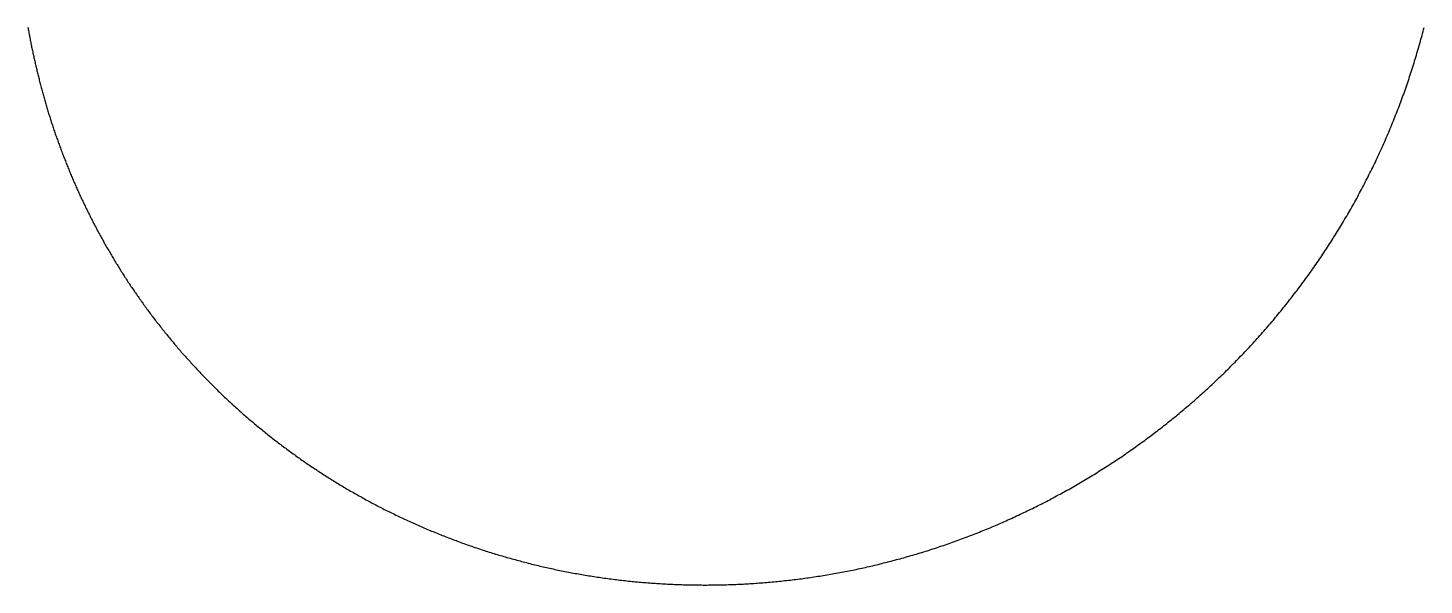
# Model space of a CAD drawing. Header units: millimetres. Extents: x -52 to 76, y -87 to 45.
# Drawn here: x -51 to 74.1, y -87.3 to -37.4 of the extents above; entities that cross this region are included whole.
import ezdxf

# ---------------------------------------------------------------- set-up
doc = ezdxf.new("R2010")
doc.units = ezdxf.units.MM

msp = doc.modelspace()

# ---------------------------------------------------------------- linework, layer by layer
for p, q in [((-51.05, -37.35), (-51.03, -37.45)), ((-51.03, -37.45), (-51.01, -37.56)), ((74.01, -37.56), (74.06, -37.38)), ((-51.01, -37.56), (-50.99, -37.66)), ((-50.99, -37.66), (-50.97, -37.77)), ((-50.97, -37.77), (-50.95, -37.87)), ((-50.95, -37.87), (-50.93, -37.98)), ((-50.93, -37.98), (-50.91, -38.08)), ((-50.91, -38.08), (-50.89, -38.19)), ((-50.89, -38.19), (-50.87, -38.29)), ((-50.87, -38.29), (-50.85, -38.4)), ((-50.85, -38.4), (-50.83, -38.51)), ((-50.83, -38.51), (-50.81, -38.61)), ((-50.81, -38.61), (-50.79, -38.72)), ((-50.79, -38.72), (-50.77, -38.82)), ((73.68, -38.8), (73.73, -38.62)), ((73.73, -38.62), (73.77, -38.44)), ((73.77, -38.44), (73.82, -38.27)), ((73.82, -38.27), (73.87, -38.09)), ((73.87, -38.09), (73.92, -37.91)), ((73.92, -37.91), (73.96, -37.74)), ((73.96, -37.74), (74.01, -37.56)), ((-50.77, -38.82), (-50.75, -38.93)), ((-50.75, -38.93), (-50.73, -39.03)), ((-50.73, -39.03), (-50.71, -39.14)), ((-50.71, -39.14), (-50.69, -39.24)), ((-50.69, -39.24), (-50.66, -39.35)), ((-50.66, -39.35), (-50.64, -39.45)), ((-50.64, -39.45), (-50.62, -39.56)), ((-50.62, -39.56), (-50.6, -39.67)), ((-50.6, -39.67), (-50.57, -39.77)), ((-50.57, -39.77), (-50.55, -39.88)), ((-50.55, -39.88), (-50.53, -39.98)), ((-50.53, -39.98), (-50.51, -40.09)), ((73.26, -40.21), (73.32, -40.03)), ((73.32, -40.03), (73.37, -39.86)), ((73.37, -39.86), (73.42, -39.68)), ((73.42, -39.68), (73.47, -39.5)), ((73.47, -39.5), (73.53, -39.33)), ((73.53, -39.33), (73.58, -39.15)), ((73.58, -39.15), (73.63, -38.98)), ((73.63, -38.98), (73.68, -38.8)), ((-50.51, -40.09), (-50.48, -40.19)), ((-50.48, -40.19), (-50.46, -40.3)), ((-50.46, -40.3), (-50.43, -40.41)), ((-50.43, -40.41), (-50.41, -40.51)), ((-50.41, -40.51), (-50.39, -40.62)), ((-50.39, -40.62), (-50.36, -40.72)), ((-50.36, -40.72), (-50.34, -40.83)), ((-50.34, -40.83), (-50.31, -40.93)), ((-50.31, -40.93), (-50.29, -41.04)), ((-50.29, -41.04), (-50.26, -41.15)), ((-50.26, -41.15), (-50.24, -41.25)), ((-50.24, -41.25), (-50.21, -41.36)), ((72.88, -41.43), (72.94, -41.26)), ((72.94, -41.26), (72.99, -41.08)), ((72.99, -41.08), (73.05, -40.91)), ((73.05, -40.91), (73.1, -40.73)), ((73.1, -40.73), (73.16, -40.56)), ((73.16, -40.56), (73.21, -40.38)), ((73.21, -40.38), (73.26, -40.21)), ((-50.21, -41.36), (-50.19, -41.46)), ((-50.19, -41.46), (-50.16, -41.57)), ((-50.16, -41.57), (-50.13, -41.68)), ((-50.13, -41.68), (-50.11, -41.78)), ((-50.11, -41.78), (-50.08, -41.89)), ((-50.08, -41.89), (-50.05, -41.99)), ((-50.05, -41.99), (-50.03, -42.1)), ((-50.03, -42.1), (-50, -42.21)), ((-50, -42.21), (-49.97, -42.31)), ((-49.97, -42.31), (-49.95, -42.42)), ((-49.95, -42.42), (-49.92, -42.52)), ((-49.92, -42.52), (-49.89, -42.63)), ((72.47, -42.65), (72.53, -42.48)), ((72.53, -42.48), (72.59, -42.3)), ((72.59, -42.3), (72.65, -42.13)), ((72.65, -42.13), (72.71, -41.96)), ((72.71, -41.96), (72.76, -41.78)), ((72.76, -41.78), (72.82, -41.61)), ((72.82, -41.61), (72.88, -41.43)), ((-49.89, -42.63), (-49.86, -42.74)), ((-49.86, -42.74), (-49.83, -42.84)), ((-49.83, -42.84), (-49.8, -42.95)), ((-49.8, -42.95), (-49.78, -43.06)), ((-49.78, -43.06), (-49.75, -43.16)), ((-49.75, -43.16), (-49.72, -43.27)), ((-49.72, -43.27), (-49.69, -43.37)), ((-49.69, -43.37), (-49.66, -43.48)), ((-49.66, -43.48), (-49.63, -43.59)), ((-49.63, -43.59), (-49.6, -43.69)), ((-49.6, -43.69), (-49.57, -43.8)), ((72.04, -43.86), (72.1, -43.69)), ((72.1, -43.69), (72.16, -43.51)), ((72.16, -43.51), (72.23, -43.34)), ((72.23, -43.34), (72.29, -43.17)), ((72.29, -43.17), (72.35, -43)), ((72.35, -43), (72.41, -42.82)), ((72.41, -42.82), (72.47, -42.65)), ((-49.57, -43.8), (-49.54, -43.91)), ((-49.54, -43.91), (-49.51, -44.01)), ((-49.51, -44.01), (-49.48, -44.12)), ((-49.48, -44.12), (-49.44, -44.22)), ((-49.44, -44.22), (-49.41, -44.33)), ((-49.41, -44.33), (-49.38, -44.44)), ((-49.38, -44.44), (-49.35, -44.54)), ((-49.35, -44.54), (-49.32, -44.65)), ((-49.32, -44.65), (-49.29, -44.76)), ((-49.29, -44.76), (-49.25, -44.86)), ((-49.25, -44.86), (-49.22, -44.97)), ((-49.22, -44.97), (-49.19, -45.08)), ((71.58, -45.06), (71.65, -44.89)), ((71.65, -44.89), (71.71, -44.72)), ((71.71, -44.72), (71.78, -44.55)), ((71.78, -44.55), (71.84, -44.37)), ((71.84, -44.37), (71.91, -44.2)), ((71.91, -44.2), (71.97, -44.03)), ((71.97, -44.03), (72.04, -43.86)), ((-49.19, -45.08), (-49.16, -45.18)), ((-49.16, -45.18), (-49.12, -45.29)), ((-49.12, -45.29), (-49.09, -45.39)), ((-49.09, -45.39), (-49.05, -45.5)), ((-49.05, -45.5), (-49.02, -45.61)), ((-49.02, -45.61), (-48.99, -45.71)), ((-48.99, -45.71), (-48.95, -45.82)), ((-48.95, -45.82), (-48.92, -45.93)), ((-48.92, -45.93), (-48.88, -46.03)), ((-48.88, -46.03), (-48.85, -46.14)), ((-48.85, -46.14), (-48.81, -46.25)), ((-48.81, -46.25), (-48.78, -46.35)), ((71.03, -46.42), (71.1, -46.25)), ((71.1, -46.25), (71.17, -46.08)), ((71.17, -46.08), (71.24, -45.91)), ((71.24, -45.91), (71.31, -45.74)), ((71.31, -45.74), (71.38, -45.57)), ((71.38, -45.57), (71.45, -45.4)), ((71.45, -45.4), (71.51, -45.23)), ((71.51, -45.23), (71.58, -45.06)), ((-48.78, -46.35), (-48.74, -46.46)), ((-48.74, -46.46), (-48.71, -46.57)), ((-48.71, -46.57), (-48.67, -46.67)), ((-48.67, -46.67), (-48.63, -46.78)), ((-48.63, -46.78), (-48.6, -46.89)), ((-48.6, -46.89), (-48.56, -46.99)), ((-48.56, -46.99), (-48.52, -47.1)), ((-48.52, -47.1), (-48.49, -47.2)), ((-48.49, -47.2), (-48.45, -47.31)), ((-48.45, -47.31), (-48.41, -47.42)), ((-48.41, -47.42), (-48.37, -47.52)), ((-48.37, -47.52), (-48.33, -47.63)), ((70.53, -47.6), (70.6, -47.43)), ((70.6, -47.43), (70.67, -47.26)), ((70.67, -47.26), (70.74, -47.09)), ((70.74, -47.09), (70.82, -46.92)), ((70.82, -46.92), (70.89, -46.76)), ((70.89, -46.76), (70.96, -46.59)), ((70.96, -46.59), (71.03, -46.42)), ((-48.33, -47.63), (-48.3, -47.74)), ((-48.3, -47.74), (-48.26, -47.84)), ((-48.26, -47.84), (-48.22, -47.95)), ((-48.22, -47.95), (-48.18, -48.06)), ((-48.18, -48.06), (-48.14, -48.16)), ((-48.14, -48.16), (-48.1, -48.27)), ((-48.1, -48.27), (-48.06, -48.38)), ((-48.06, -48.38), (-48.02, -48.48)), ((-48.02, -48.48), (-47.98, -48.59)), ((-47.98, -48.59), (-47.94, -48.69)), ((-47.94, -48.69), (-47.9, -48.8)), ((69.92, -48.93), (70, -48.76)), ((70, -48.76), (70.07, -48.6)), ((70.07, -48.6), (70.15, -48.43)), ((70.15, -48.43), (70.23, -48.26)), ((70.23, -48.26), (70.3, -48.1)), ((70.3, -48.1), (70.38, -47.93)), ((70.38, -47.93), (70.45, -47.76)), ((70.45, -47.76), (70.53, -47.6)), ((-47.9, -48.8), (-47.86, -48.91)), ((-47.86, -48.91), (-47.82, -49.01)), ((-47.82, -49.01), (-47.78, -49.12)), ((-47.78, -49.12), (-47.73, -49.23)), ((-47.73, -49.23), (-47.69, -49.33)), ((-47.69, -49.33), (-47.65, -49.44)), ((-47.65, -49.44), (-47.61, -49.55)), ((-47.61, -49.55), (-47.57, -49.65)), ((-47.57, -49.65), (-47.52, -49.76)), ((-47.52, -49.76), (-47.48, -49.86)), ((-47.48, -49.86), (-47.44, -49.97)), ((-47.44, -49.97), (-47.39, -50.08)), ((69.37, -50.08), (69.45, -49.92)), ((69.45, -49.92), (69.53, -49.76)), ((69.53, -49.76), (69.61, -49.59)), ((69.61, -49.59), (69.69, -49.43)), ((69.69, -49.43), (69.76, -49.26)), ((69.76, -49.26), (69.84, -49.09)), ((69.84, -49.09), (69.92, -48.93)), ((-47.39, -50.08), (-47.35, -50.18)), ((-47.35, -50.18), (-47.31, -50.29)), ((-47.31, -50.29), (-47.26, -50.4)), ((-47.26, -50.4), (-47.22, -50.5)), ((-47.22, -50.5), (-47.17, -50.61)), ((-47.17, -50.61), (-47.13, -50.72)), ((-47.13, -50.72), (-47.08, -50.82)), ((-47.08, -50.82), (-47.04, -50.93)), ((-47.04, -50.93), (-46.99, -51.03)), ((-46.99, -51.03), (-46.95, -51.14)), ((-46.95, -51.14), (-46.9, -51.25)), ((-46.9, -51.25), (-46.85, -51.35)), ((68.71, -51.39), (68.79, -51.23)), ((68.79, -51.23), (68.87, -51.06)), ((68.87, -51.06), (68.96, -50.9)), ((68.96, -50.9), (69.04, -50.74)), ((69.04, -50.74), (69.12, -50.58)), ((69.12, -50.58), (69.2, -50.41)), ((69.2, -50.41), (69.29, -50.25)), ((69.29, -50.25), (69.37, -50.08)), ((-46.85, -51.35), (-46.81, -51.46)), ((-46.81, -51.46), (-46.76, -51.56)), ((-46.76, -51.56), (-46.71, -51.67)), ((-46.71, -51.67), (-46.67, -51.78)), ((-46.67, -51.78), (-46.62, -51.88)), ((-46.62, -51.88), (-46.57, -51.99)), ((-46.57, -51.99), (-46.52, -52.09)), ((-46.52, -52.09), (-46.47, -52.2)), ((-46.47, -52.2), (-46.43, -52.31)), ((-46.43, -52.31), (-46.38, -52.41)), ((-46.38, -52.41), (-46.33, -52.52)), ((-46.33, -52.52), (-46.28, -52.62)), ((68.02, -52.68), (68.11, -52.52)), ((68.11, -52.52), (68.19, -52.36)), ((68.19, -52.36), (68.28, -52.2)), ((68.28, -52.2), (68.37, -52.04)), ((68.37, -52.04), (68.45, -51.88)), ((68.45, -51.88), (68.54, -51.71)), ((68.54, -51.71), (68.62, -51.55)), ((68.62, -51.55), (68.71, -51.39)), ((-46.28, -52.62), (-46.23, -52.73)), ((-46.23, -52.73), (-46.18, -52.84)), ((-46.18, -52.84), (-46.13, -52.94)), ((-46.13, -52.94), (-46.08, -53.05)), ((-46.08, -53.05), (-46.03, -53.15)), ((-46.03, -53.15), (-45.98, -53.26)), ((-45.98, -53.26), (-45.93, -53.36)), ((-45.93, -53.36), (-45.88, -53.47)), ((-45.88, -53.47), (-45.82, -53.58)), ((-45.82, -53.58), (-45.77, -53.68)), ((-45.77, -53.68), (-45.72, -53.79)), ((-45.72, -53.79), (-45.67, -53.89)), ((67.39, -53.79), (67.48, -53.64)), ((67.48, -53.64), (67.57, -53.48)), ((67.57, -53.48), (67.66, -53.32)), ((67.66, -53.32), (67.75, -53.16)), ((67.75, -53.16), (67.84, -53)), ((67.84, -53), (67.93, -52.84)), ((67.93, -52.84), (68.02, -52.68)), ((-45.67, -53.89), (-45.62, -54)), ((-45.62, -54), (-45.56, -54.1)), ((-45.56, -54.1), (-45.51, -54.21)), ((-45.51, -54.21), (-45.46, -54.31)), ((-45.46, -54.31), (-45.4, -54.42)), ((-45.4, -54.42), (-45.35, -54.53)), ((-45.35, -54.53), (-45.3, -54.63)), ((-45.3, -54.63), (-45.24, -54.74)), ((-45.24, -54.74), (-45.19, -54.84)), ((-45.19, -54.84), (-45.13, -54.95)), ((-45.13, -54.95), (-45.08, -55.05)), ((66.65, -55.05), (66.75, -54.9)), ((66.75, -54.9), (66.84, -54.74)), ((66.84, -54.74), (66.93, -54.58)), ((66.93, -54.58), (67.03, -54.43)), ((67.03, -54.43), (67.12, -54.27)), ((67.12, -54.27), (67.21, -54.11)), ((67.21, -54.11), (67.3, -53.95)), ((67.3, -53.95), (67.39, -53.79)), ((-45.08, -55.05), (-45.02, -55.16)), ((-45.02, -55.16), (-44.97, -55.26)), ((-44.97, -55.26), (-44.91, -55.37)), ((-44.91, -55.37), (-44.86, -55.47)), ((-44.86, -55.47), (-44.8, -55.58)), ((-44.8, -55.58), (-44.74, -55.68)), ((-44.74, -55.68), (-44.69, -55.79)), ((-44.69, -55.79), (-44.63, -55.89)), ((-44.63, -55.89), (-44.57, -56)), ((-44.57, -56), (-44.52, -56.1)), ((-44.52, -56.1), (-44.46, -56.21)), ((-44.46, -56.21), (-44.4, -56.31)), ((65.79, -56.45), (65.89, -56.29)), ((65.89, -56.29), (65.98, -56.14)), ((65.98, -56.14), (66.08, -55.98)), ((66.08, -55.98), (66.18, -55.83)), ((66.18, -55.83), (66.27, -55.67)), ((66.27, -55.67), (66.37, -55.52)), ((66.37, -55.52), (66.47, -55.36)), ((66.47, -55.36), (66.56, -55.21)), ((66.56, -55.21), (66.65, -55.05)), ((-44.4, -56.31), (-44.34, -56.42)), ((-44.34, -56.42), (-44.28, -56.52)), ((-44.28, -56.52), (-44.23, -56.62)), ((-44.23, -56.62), (-44.17, -56.73)), ((-44.17, -56.73), (-44.11, -56.83)), ((-44.11, -56.83), (-44.05, -56.94)), ((-44.05, -56.94), (-43.99, -57.04)), ((-43.99, -57.04), (-43.93, -57.15)), ((-43.93, -57.15), (-43.87, -57.25)), ((-43.87, -57.25), (-43.81, -57.35)), ((-43.81, -57.35), (-43.75, -57.46)), ((-43.75, -57.46), (-43.69, -57.56)), ((64.99, -57.67), (65.09, -57.51)), ((65.09, -57.51), (65.2, -57.36)), ((65.2, -57.36), (65.3, -57.21)), ((65.3, -57.21), (65.4, -57.06)), ((65.4, -57.06), (65.49, -56.91)), ((65.49, -56.91), (65.59, -56.75)), ((65.59, -56.75), (65.69, -56.6)), ((65.69, -56.6), (65.79, -56.45)), ((-43.69, -57.56), (-43.63, -57.67)), ((-43.63, -57.67), (-43.56, -57.77)), ((-43.56, -57.77), (-43.5, -57.88)), ((-43.5, -57.88), (-43.44, -57.98)), ((-43.44, -57.98), (-43.38, -58.08)), ((-43.38, -58.08), (-43.32, -58.19)), ((-43.32, -58.19), (-43.25, -58.29)), ((-43.25, -58.29), (-43.19, -58.39)), ((-43.19, -58.39), (-43.13, -58.5)), ((-43.13, -58.5), (-43.06, -58.6)), ((-43.06, -58.6), (-43, -58.7)), ((-43, -58.7), (-42.94, -58.81)), ((64.17, -58.87), (64.28, -58.72)), ((64.28, -58.72), (64.38, -58.57)), ((64.38, -58.57), (64.48, -58.42)), ((64.48, -58.42), (64.59, -58.27)), ((64.59, -58.27), (64.69, -58.12)), ((64.69, -58.12), (64.79, -57.97)), ((64.79, -57.97), (64.89, -57.82)), ((64.89, -57.82), (64.99, -57.67)), ((-42.94, -58.81), (-42.87, -58.91)), ((-42.87, -58.91), (-42.81, -59.01)), ((-42.81, -59.01), (-42.74, -59.12)), ((-42.74, -59.12), (-42.68, -59.22)), ((-42.68, -59.22), (-42.61, -59.32)), ((-42.61, -59.32), (-42.55, -59.43)), ((-42.55, -59.43), (-42.48, -59.53)), ((-42.48, -59.53), (-42.41, -59.63)), ((-42.41, -59.63), (-42.35, -59.74)), ((-42.35, -59.74), (-42.28, -59.84)), ((-42.28, -59.84), (-42.21, -59.94)), ((-42.21, -59.94), (-42.15, -60.04)), ((-42.15, -60.04), (-42.08, -60.15)), ((63.22, -60.19), (63.33, -60.05)), ((63.33, -60.05), (63.43, -59.9)), ((63.43, -59.9), (63.54, -59.75)), ((63.54, -59.75), (63.65, -59.61)), ((63.65, -59.61), (63.75, -59.46)), ((63.75, -59.46), (63.86, -59.31)), ((63.86, -59.31), (63.96, -59.16)), ((63.96, -59.16), (64.07, -59.02)), ((64.07, -59.02), (64.17, -58.87)), ((-42.08, -60.15), (-42.01, -60.25)), ((-42.01, -60.25), (-41.94, -60.35)), ((-41.94, -60.35), (-41.88, -60.45)), ((-41.88, -60.45), (-41.81, -60.56)), ((-41.81, -60.56), (-41.74, -60.66)), ((-41.74, -60.66), (-41.67, -60.76)), ((-41.67, -60.76), (-41.6, -60.86)), ((-41.6, -60.86), (-41.53, -60.96)), ((-41.53, -60.96), (-41.46, -61.07)), ((-41.46, -61.07), (-41.39, -61.17)), ((-41.39, -61.17), (-41.32, -61.27)), ((-41.32, -61.27), (-41.25, -61.37)), ((62.34, -61.35), (62.45, -61.21)), ((62.45, -61.21), (62.56, -61.06)), ((62.56, -61.06), (62.67, -60.92)), ((62.67, -60.92), (62.78, -60.78)), ((62.78, -60.78), (62.89, -60.63)), ((62.89, -60.63), (63, -60.49)), ((63, -60.49), (63.11, -60.34)), ((63.11, -60.34), (63.22, -60.19)), ((-41.25, -61.37), (-41.18, -61.47)), ((-41.18, -61.47), (-41.11, -61.57)), ((-41.11, -61.57), (-41.04, -61.68)), ((-41.04, -61.68), (-40.96, -61.78)), ((-40.96, -61.78), (-40.89, -61.88)), ((-40.89, -61.88), (-40.82, -61.98)), ((-40.82, -61.98), (-40.75, -62.08)), ((-40.75, -62.08), (-40.68, -62.18)), ((-40.68, -62.18), (-40.6, -62.28)), ((-40.6, -62.28), (-40.53, -62.38)), ((-40.53, -62.38), (-40.46, -62.48)), ((-40.46, -62.48), (-40.38, -62.59)), ((61.33, -62.63), (61.44, -62.49)), ((61.44, -62.49), (61.56, -62.35)), ((61.56, -62.35), (61.67, -62.21)), ((61.67, -62.21), (61.78, -62.07)), ((61.78, -62.07), (61.9, -61.92)), ((61.9, -61.92), (62.01, -61.78)), ((62.01, -61.78), (62.12, -61.64)), ((62.12, -61.64), (62.23, -61.5)), ((62.23, -61.5), (62.34, -61.35)), ((-40.38, -62.59), (-40.31, -62.69)), ((-40.31, -62.69), (-40.23, -62.79)), ((-40.23, -62.79), (-40.16, -62.89)), ((-40.16, -62.89), (-40.08, -62.99)), ((-40.08, -62.99), (-40.01, -63.09)), ((-40.01, -63.09), (-39.93, -63.19)), ((-39.93, -63.19), (-39.86, -63.29)), ((-39.86, -63.29), (-39.78, -63.39)), ((-39.78, -63.39), (-39.71, -63.49)), ((-39.71, -63.49), (-39.63, -63.59)), ((-39.63, -63.59), (-39.55, -63.69)), ((-39.55, -63.69), (-39.48, -63.79)), ((-39.48, -63.79), (-39.4, -63.89)), ((60.29, -63.88), (60.41, -63.74)), ((60.41, -63.74), (60.52, -63.61)), ((60.52, -63.61), (60.64, -63.47)), ((60.64, -63.47), (60.75, -63.33)), ((60.75, -63.33), (60.87, -63.19)), ((60.87, -63.19), (60.99, -63.05)), ((60.99, -63.05), (61.1, -62.91)), ((61.1, -62.91), (61.22, -62.77)), ((61.22, -62.77), (61.33, -62.63)), ((-39.4, -63.89), (-39.32, -63.99)), ((-39.32, -63.99), (-39.24, -64.08)), ((-39.24, -64.08), (-39.16, -64.18)), ((-39.16, -64.18), (-39.09, -64.28)), ((-39.09, -64.28), (-39.01, -64.38)), ((-39.01, -64.38), (-38.93, -64.48)), ((-38.93, -64.48), (-38.85, -64.58)), ((-38.85, -64.58), (-38.77, -64.68)), ((-38.77, -64.68), (-38.69, -64.78)), ((-38.69, -64.78), (-38.61, -64.88)), ((-38.61, -64.88), (-38.53, -64.97)), ((-38.53, -64.97), (-38.45, -65.07)), ((59.22, -65.1), (59.34, -64.97)), ((59.34, -64.97), (59.46, -64.83)), ((59.46, -64.83), (59.58, -64.7)), ((59.58, -64.7), (59.7, -64.56)), ((59.7, -64.56), (59.82, -64.43)), ((59.82, -64.43), (59.93, -64.29)), ((59.93, -64.29), (60.05, -64.16)), ((60.05, -64.16), (60.17, -64.02)), ((60.17, -64.02), (60.29, -63.88)), ((-38.45, -65.07), (-38.37, -65.17)), ((-38.37, -65.17), (-38.29, -65.27)), ((-38.29, -65.27), (-38.21, -65.37)), ((-38.21, -65.37), (-38.13, -65.46)), ((-38.13, -65.46), (-38.04, -65.56)), ((-38.04, -65.56), (-37.96, -65.66)), ((-37.96, -65.66), (-37.88, -65.76)), ((-37.88, -65.76), (-37.8, -65.85)), ((-37.8, -65.85), (-37.71, -65.95)), ((-37.71, -65.95), (-37.63, -66.05)), ((-37.63, -66.05), (-37.55, -66.15)), ((-37.55, -66.15), (-37.46, -66.24)), ((-37.46, -66.24), (-37.38, -66.34)), ((58, -66.43), (58.12, -66.3)), ((58.12, -66.3), (58.24, -66.17)), ((58.24, -66.17), (58.37, -66.04)), ((58.37, -66.04), (58.49, -65.9)), ((58.49, -65.9), (58.61, -65.77)), ((58.61, -65.77), (58.73, -65.64)), ((58.73, -65.64), (58.85, -65.51)), ((58.85, -65.51), (58.98, -65.37)), ((58.98, -65.37), (59.1, -65.24)), ((59.1, -65.24), (59.22, -65.1)), ((-37.38, -66.34), (-37.3, -66.44)), ((-37.3, -66.44), (-37.21, -66.53)), ((-37.21, -66.53), (-37.13, -66.63)), ((-37.13, -66.63), (-37.04, -66.73)), ((-37.04, -66.73), (-36.96, -66.82)), ((-36.96, -66.82), (-36.87, -66.92)), ((-36.87, -66.92), (-36.78, -67.01)), ((-36.78, -67.01), (-36.7, -67.11)), ((-36.7, -67.11), (-36.61, -67.21)), ((-36.61, -67.21), (-36.52, -67.3)), ((-36.52, -67.3), (-36.44, -67.4)), ((-36.44, -67.4), (-36.35, -67.49)), ((-36.35, -67.49), (-36.26, -67.59)), ((56.87, -67.59), (56.99, -67.46)), ((56.99, -67.46), (57.12, -67.34)), ((57.12, -67.34), (57.25, -67.21)), ((57.25, -67.21), (57.37, -67.08)), ((57.37, -67.08), (57.5, -66.95)), ((57.5, -66.95), (57.62, -66.82)), ((57.62, -66.82), (57.75, -66.69)), ((57.75, -66.69), (57.87, -66.56)), ((57.87, -66.56), (58, -66.43)), ((-36.26, -67.59), (-36.18, -67.68)), ((-36.18, -67.68), (-36.09, -67.78)), ((-36.09, -67.78), (-36, -67.87)), ((-36, -67.87), (-35.91, -67.97)), ((-35.91, -67.97), (-35.82, -68.06)), ((-35.82, -68.06), (-35.73, -68.16)), ((-35.73, -68.16), (-35.64, -68.25)), ((-35.64, -68.25), (-35.55, -68.35)), ((-35.55, -68.35), (-35.46, -68.44)), ((-35.46, -68.44), (-35.37, -68.53)), ((-35.37, -68.53), (-35.28, -68.63)), ((-35.28, -68.63), (-35.19, -68.72)), ((-35.19, -68.72), (-35.1, -68.81)), ((55.58, -68.85), (55.71, -68.72)), ((55.71, -68.72), (55.84, -68.6)), ((55.84, -68.6), (55.97, -68.48)), ((55.97, -68.48), (56.1, -68.35)), ((56.1, -68.35), (56.23, -68.23)), ((56.23, -68.23), (56.36, -68.1)), ((56.36, -68.1), (56.49, -67.97)), ((56.49, -67.97), (56.61, -67.85)), ((56.61, -67.85), (56.74, -67.72)), ((56.74, -67.72), (56.87, -67.59)), ((-35.1, -68.81), (-35.01, -68.91)), ((-35.01, -68.91), (-34.92, -69)), ((-34.92, -69), (-34.83, -69.09)), ((-34.83, -69.09), (-34.73, -69.19)), ((-34.73, -69.19), (-34.64, -69.28)), ((-34.64, -69.28), (-34.55, -69.37)), ((-34.55, -69.37), (-34.46, -69.47)), ((-34.46, -69.47), (-34.36, -69.56)), ((-34.36, -69.56), (-34.27, -69.65)), ((-34.27, -69.65), (-34.18, -69.74)), ((-34.18, -69.74), (-34.08, -69.84)), ((-34.08, -69.84), (-33.99, -69.93)), ((-33.99, -69.93), (-33.89, -70.02)), ((-33.89, -70.02), (-33.8, -70.11)), ((54.27, -70.07), (54.4, -69.95)), ((54.4, -69.95), (54.53, -69.83)), ((54.53, -69.83), (54.67, -69.71)), ((54.67, -69.71), (54.8, -69.58)), ((54.8, -69.58), (54.93, -69.46)), ((54.93, -69.46), (55.06, -69.34)), ((55.06, -69.34), (55.19, -69.22)), ((55.19, -69.22), (55.32, -69.1)), ((55.32, -69.1), (55.45, -68.97)), ((55.45, -68.97), (55.58, -68.85)), ((-33.8, -70.11), (-33.7, -70.2)), ((-33.7, -70.2), (-33.61, -70.29)), ((-33.61, -70.29), (-33.51, -70.38)), ((-33.51, -70.38), (-33.42, -70.48)), ((-33.42, -70.48), (-33.32, -70.57)), ((-33.32, -70.57), (-33.22, -70.66)), ((-33.22, -70.66), (-33.13, -70.75)), ((-33.13, -70.75), (-33.03, -70.84)), ((-33.03, -70.84), (-32.93, -70.93)), ((-32.93, -70.93), (-32.84, -71.02)), ((-32.84, -71.02), (-32.74, -71.11)), ((-32.74, -71.11), (-32.64, -71.2)), ((-32.64, -71.2), (-32.54, -71.29)), ((-32.54, -71.29), (-32.44, -71.38)), ((52.79, -71.36), (52.93, -71.25)), ((52.93, -71.25), (53.06, -71.13)), ((53.06, -71.13), (53.2, -71.02)), ((53.2, -71.02), (53.33, -70.9)), ((53.33, -70.9), (53.47, -70.78)), ((53.47, -70.78), (53.6, -70.66)), ((53.6, -70.66), (53.73, -70.54)), ((53.73, -70.54), (53.87, -70.43)), ((53.87, -70.43), (54, -70.31)), ((54, -70.31), (54.14, -70.19)), ((54.14, -70.19), (54.27, -70.07)), ((-32.44, -71.38), (-32.34, -71.47)), ((-32.34, -71.47), (-32.24, -71.56)), ((-32.24, -71.56), (-32.15, -71.64)), ((-32.15, -71.64), (-32.05, -71.73)), ((-32.05, -71.73), (-31.95, -71.82)), ((-31.95, -71.82), (-31.85, -71.91)), ((-31.85, -71.91), (-31.75, -72)), ((-31.75, -72), (-31.64, -72.09)), ((-31.64, -72.09), (-31.54, -72.17)), ((-31.54, -72.17), (-31.44, -72.26)), ((-31.44, -72.26), (-31.34, -72.35)), ((-31.34, -72.35), (-31.24, -72.44)), ((-31.24, -72.44), (-31.14, -72.53)), ((-31.14, -72.53), (-31.03, -72.61)), ((51.28, -72.61), (51.42, -72.5)), ((51.42, -72.5), (51.55, -72.39)), ((51.55, -72.39), (51.69, -72.28)), ((51.69, -72.28), (51.83, -72.17)), ((51.83, -72.17), (51.97, -72.05)), ((51.97, -72.05), (52.11, -71.94)), ((52.11, -71.94), (52.24, -71.82)), ((52.24, -71.82), (52.38, -71.71)), ((52.38, -71.71), (52.52, -71.6)), ((52.52, -71.6), (52.65, -71.48)), ((52.65, -71.48), (52.79, -71.36)), ((-31.03, -72.61), (-30.93, -72.7)), ((-30.93, -72.7), (-30.83, -72.79)), ((-30.83, -72.79), (-30.73, -72.87)), ((-30.73, -72.87), (-30.62, -72.96)), ((-30.62, -72.96), (-30.52, -73.05)), ((-30.52, -73.05), (-30.42, -73.13)), ((-30.42, -73.13), (-30.31, -73.22)), ((-30.31, -73.22), (-30.21, -73.3)), ((-30.21, -73.3), (-30.1, -73.39)), ((-30.1, -73.39), (-30, -73.47)), ((-30, -73.47), (-29.89, -73.56)), ((-29.89, -73.56), (-29.79, -73.65)), ((-29.79, -73.65), (-29.68, -73.73)), ((-29.68, -73.73), (-29.57, -73.81)), ((49.73, -73.82), (49.87, -73.71)), ((49.87, -73.71), (50.01, -73.6)), ((50.01, -73.6), (50.16, -73.49)), ((50.16, -73.49), (50.3, -73.38)), ((50.3, -73.38), (50.44, -73.28)), ((50.44, -73.28), (50.58, -73.17)), ((50.58, -73.17), (50.72, -73.06)), ((50.72, -73.06), (50.86, -72.95)), ((50.86, -72.95), (51, -72.84)), ((51, -72.84), (51.14, -72.73)), ((51.14, -72.73), (51.28, -72.61)), ((-29.57, -73.81), (-29.47, -73.9)), ((-29.47, -73.9), (-29.36, -73.98)), ((-29.36, -73.98), (-29.25, -74.07)), ((-29.25, -74.07), (-29.15, -74.15)), ((-29.15, -74.15), (-29.04, -74.24)), ((-29.04, -74.24), (-28.93, -74.32)), ((-28.93, -74.32), (-28.82, -74.4)), ((-28.82, -74.4), (-28.72, -74.49)), ((-28.72, -74.49), (-28.61, -74.57)), ((-28.61, -74.57), (-28.5, -74.65)), ((-28.5, -74.65), (-28.39, -74.73)), ((-28.39, -74.73), (-28.28, -74.82)), ((-28.28, -74.82), (-28.17, -74.9)), ((-28.17, -74.9), (-28.06, -74.98)), ((-28.06, -74.98), (-27.95, -75.06)), ((48.01, -75.07), (48.16, -74.97)), ((48.16, -74.97), (48.3, -74.87)), ((48.3, -74.87), (48.44, -74.76)), ((48.44, -74.76), (48.59, -74.66)), ((48.59, -74.66), (48.73, -74.55)), ((48.73, -74.55), (48.88, -74.45)), ((48.88, -74.45), (49.02, -74.35)), ((49.02, -74.35), (49.16, -74.24)), ((49.16, -74.24), (49.3, -74.13)), ((49.3, -74.13), (49.45, -74.03)), ((49.45, -74.03), (49.59, -73.92)), ((49.59, -73.92), (49.73, -73.82)), ((-27.95, -75.06), (-27.84, -75.14)), ((-27.84, -75.14), (-27.73, -75.23)), ((-27.73, -75.23), (-27.62, -75.31)), ((-27.62, -75.31), (-27.51, -75.39)), ((-27.51, -75.39), (-27.4, -75.47)), ((-27.4, -75.47), (-27.29, -75.55)), ((-27.29, -75.55), (-27.17, -75.63)), ((-27.17, -75.63), (-27.06, -75.71)), ((-27.06, -75.71), (-26.95, -75.79)), ((-26.95, -75.79), (-26.84, -75.87)), ((-26.84, -75.87), (-26.72, -75.95)), ((-26.72, -75.95), (-26.61, -76.03)), ((-26.61, -76.03), (-26.5, -76.11)), ((-26.5, -76.11), (-26.38, -76.19)), ((-26.38, -76.19), (-26.27, -76.27)), ((-26.27, -76.27), (-26.16, -76.35)), ((46.11, -76.36), (46.26, -76.27)), ((46.26, -76.27), (46.41, -76.17)), ((46.41, -76.17), (46.55, -76.07)), ((46.55, -76.07), (46.7, -75.97)), ((46.7, -75.97), (46.85, -75.87)), ((46.85, -75.87), (46.99, -75.78)), ((46.99, -75.78), (47.14, -75.68)), ((47.14, -75.68), (47.29, -75.58)), ((47.29, -75.58), (47.43, -75.48)), ((47.43, -75.48), (47.58, -75.37)), ((47.58, -75.37), (47.72, -75.27)), ((47.72, -75.27), (47.87, -75.17)), ((47.87, -75.17), (48.01, -75.07)), ((-26.16, -76.35), (-26.04, -76.43)), ((-26.04, -76.43), (-25.93, -76.5)), ((-25.93, -76.5), (-25.81, -76.58)), ((-25.81, -76.58), (-25.7, -76.66)), ((-25.7, -76.66), (-25.58, -76.74)), ((-25.58, -76.74), (-25.47, -76.81)), ((-25.47, -76.81), (-25.35, -76.89)), ((-25.35, -76.89), (-25.23, -76.97)), ((-25.23, -76.97), (-25.12, -77.05)), ((-25.12, -77.05), (-25, -77.12)), ((-25, -77.12), (-24.88, -77.2)), ((-24.88, -77.2), (-24.77, -77.27)), ((-24.77, -77.27), (-24.65, -77.35)), ((-24.65, -77.35), (-24.53, -77.43)), ((-24.53, -77.43), (-24.41, -77.5)), ((-24.41, -77.5), (-24.3, -77.58)), ((44.18, -77.59), (44.33, -77.49)), ((44.33, -77.49), (44.48, -77.4)), ((44.48, -77.4), (44.63, -77.31)), ((44.63, -77.31), (44.77, -77.22)), ((44.77, -77.22), (44.92, -77.12)), ((44.92, -77.12), (45.07, -77.03)), ((45.07, -77.03), (45.22, -76.94)), ((45.22, -76.94), (45.37, -76.84)), ((45.37, -76.84), (45.52, -76.75)), ((45.52, -76.75), (45.67, -76.65)), ((45.67, -76.65), (45.82, -76.56)), ((45.82, -76.56), (45.96, -76.46)), ((45.96, -76.46), (46.11, -76.36)), ((-24.3, -77.58), (-24.18, -77.65)), ((-24.18, -77.65), (-24.06, -77.73)), ((-24.06, -77.73), (-23.94, -77.8)), ((-23.94, -77.8), (-23.82, -77.88)), ((-23.82, -77.88), (-23.7, -77.95)), ((-23.7, -77.95), (-23.58, -78.02)), ((-23.58, -78.02), (-23.46, -78.1)), ((-23.46, -78.1), (-23.34, -78.17)), ((-23.34, -78.17), (-23.22, -78.24)), ((-23.22, -78.24), (-23.1, -78.32)), ((-23.1, -78.32), (-22.98, -78.39)), ((-22.98, -78.39), (-22.86, -78.46)), ((-22.86, -78.46), (-22.74, -78.53)), ((-22.74, -78.53), (-22.61, -78.61)), ((-22.61, -78.61), (-22.49, -78.68)), ((-22.49, -78.68), (-22.37, -78.75)), ((-22.37, -78.75), (-22.25, -78.82)), ((42.05, -78.82), (42.21, -78.74)), ((42.21, -78.74), (42.36, -78.65)), ((42.36, -78.65), (42.51, -78.56)), ((42.51, -78.56), (42.66, -78.48)), ((42.66, -78.48), (42.82, -78.39)), ((42.82, -78.39), (42.97, -78.3)), ((42.97, -78.3), (43.12, -78.21)), ((43.12, -78.21), (43.27, -78.13)), ((43.27, -78.13), (43.42, -78.04)), ((43.42, -78.04), (43.57, -77.95)), ((43.57, -77.95), (43.72, -77.86)), ((43.72, -77.86), (43.87, -77.77)), ((43.87, -77.77), (44.02, -77.68)), ((44.02, -77.68), (44.18, -77.59)), ((-22.25, -78.82), (-22.13, -78.89)), ((-22.13, -78.89), (-22, -78.96)), ((-22, -78.96), (-21.88, -79.03)), ((-21.88, -79.03), (-21.76, -79.1)), ((-21.76, -79.1), (-21.63, -79.17)), ((-21.63, -79.17), (-21.51, -79.24)), ((-21.51, -79.24), (-21.38, -79.31)), ((-21.38, -79.31), (-21.26, -79.38)), ((-21.26, -79.38), (-21.14, -79.45)), ((-21.14, -79.45), (-21.01, -79.52)), ((-21.01, -79.52), (-20.89, -79.59)), ((-20.89, -79.59), (-20.76, -79.66)), ((-20.76, -79.66), (-20.63, -79.73)), ((-20.63, -79.73), (-20.51, -79.79)), ((-20.51, -79.79), (-20.38, -79.86)), ((-20.38, -79.86), (-20.26, -79.93)), ((-20.26, -79.93), (-20.13, -80)), ((-20.13, -80), (-20, -80.06)), ((-20, -80.06), (-19.88, -80.13)), ((39.59, -80.13), (39.74, -80.06)), ((39.74, -80.06), (39.9, -79.98)), ((39.9, -79.98), (40.05, -79.9)), ((40.05, -79.9), (40.21, -79.82)), ((40.21, -79.82), (40.36, -79.74)), ((40.36, -79.74), (40.52, -79.66)), ((40.52, -79.66), (40.67, -79.57)), ((40.67, -79.57), (40.83, -79.49)), ((40.83, -79.49), (40.98, -79.41)), ((40.98, -79.41), (41.13, -79.33)), ((41.13, -79.33), (41.29, -79.24)), ((41.29, -79.24), (41.44, -79.16)), ((41.44, -79.16), (41.59, -79.08)), ((41.59, -79.08), (41.75, -78.99)), ((41.75, -78.99), (41.9, -78.91)), ((41.9, -78.91), (42.05, -78.82)), ((-19.88, -80.13), (-19.75, -80.2)), ((-19.75, -80.2), (-19.62, -80.26)), ((-19.62, -80.26), (-19.49, -80.33)), ((-19.49, -80.33), (-19.37, -80.39)), ((-19.37, -80.39), (-19.24, -80.46)), ((-19.24, -80.46), (-19.11, -80.53)), ((-19.11, -80.53), (-18.98, -80.59)), ((-18.98, -80.59), (-18.85, -80.65)), ((-18.85, -80.65), (-18.72, -80.72)), ((-18.72, -80.72), (-18.59, -80.78)), ((-18.59, -80.78), (-18.46, -80.85)), ((-18.46, -80.85), (-18.33, -80.91)), ((-18.33, -80.91), (-18.2, -80.97)), ((-18.2, -80.97), (-18.07, -81.04)), ((-18.07, -81.04), (-17.94, -81.1)), ((-17.94, -81.1), (-17.81, -81.16)), ((-17.81, -81.16), (-17.68, -81.22)), ((-17.68, -81.22), (-17.55, -81.29)), ((-17.55, -81.29), (-17.42, -81.35)), ((37.08, -81.34), (37.24, -81.26)), ((37.24, -81.26), (37.4, -81.19)), ((37.4, -81.19), (37.55, -81.12)), ((37.55, -81.12), (37.71, -81.05)), ((37.71, -81.05), (37.87, -80.97)), ((37.87, -80.97), (38.02, -80.9)), ((38.02, -80.9), (38.18, -80.82)), ((38.18, -80.82), (38.34, -80.75)), ((38.34, -80.75), (38.49, -80.67)), ((38.49, -80.67), (38.65, -80.6)), ((38.65, -80.6), (38.81, -80.52)), ((38.81, -80.52), (38.96, -80.45)), ((38.96, -80.45), (39.12, -80.37)), ((39.12, -80.37), (39.28, -80.29)), ((39.28, -80.29), (39.43, -80.21)), ((39.43, -80.21), (39.59, -80.13)), ((-17.42, -81.35), (-17.29, -81.41)), ((-17.29, -81.41), (-17.16, -81.47)), ((-17.16, -81.47), (-17.02, -81.53)), ((-17.02, -81.53), (-16.89, -81.59)), ((-16.89, -81.59), (-16.76, -81.65)), ((-16.76, -81.65), (-16.63, -81.71)), ((-16.63, -81.71), (-16.49, -81.77)), ((-16.49, -81.77), (-16.36, -81.83)), ((-16.36, -81.83), (-16.23, -81.89)), ((-16.23, -81.89), (-16.09, -81.95)), ((-16.09, -81.95), (-15.96, -82.01)), ((-15.96, -82.01), (-15.82, -82.07)), ((-15.82, -82.07), (-15.69, -82.13)), ((-15.69, -82.13), (-15.56, -82.18)), ((-15.56, -82.18), (-15.42, -82.24)), ((-15.42, -82.24), (-15.29, -82.3)), ((-15.29, -82.3), (-15.15, -82.36)), ((-15.15, -82.36), (-15.01, -82.41)), ((-15.01, -82.41), (-14.88, -82.47)), ((-14.88, -82.47), (-14.74, -82.52)), ((-14.74, -82.52), (-14.61, -82.58)), ((34.06, -82.62), (34.22, -82.56)), ((34.22, -82.56), (34.38, -82.49)), ((34.38, -82.49), (34.54, -82.43)), ((34.54, -82.43), (34.7, -82.36)), ((34.7, -82.36), (34.86, -82.3)), ((34.86, -82.3), (35.02, -82.23)), ((35.02, -82.23), (35.18, -82.17)), ((35.18, -82.17), (35.34, -82.1)), ((35.34, -82.1), (35.5, -82.03)), ((35.5, -82.03), (35.66, -81.96)), ((35.66, -81.96), (35.81, -81.9)), ((35.81, -81.9), (35.97, -81.83)), ((35.97, -81.83), (36.13, -81.76)), ((36.13, -81.76), (36.29, -81.69)), ((36.29, -81.69), (36.45, -81.62)), ((36.45, -81.62), (36.61, -81.55)), ((36.61, -81.55), (36.76, -81.48)), ((36.76, -81.48), (36.92, -81.41)), ((36.92, -81.41), (37.08, -81.34)), ((-14.61, -82.58), (-14.47, -82.64)), ((-14.47, -82.64), (-14.33, -82.69)), ((-14.33, -82.69), (-14.2, -82.75)), ((-14.2, -82.75), (-14.06, -82.8)), ((-14.06, -82.8), (-13.92, -82.86)), ((-13.92, -82.86), (-13.79, -82.91)), ((-13.79, -82.91), (-13.65, -82.96)), ((-13.65, -82.96), (-13.51, -83.02)), ((-13.51, -83.02), (-13.37, -83.07)), ((-13.37, -83.07), (-13.23, -83.12)), ((-13.23, -83.12), (-13.1, -83.18)), ((-13.1, -83.18), (-12.96, -83.23)), ((-12.96, -83.23), (-12.82, -83.28)), ((-12.82, -83.28), (-12.68, -83.33)), ((-12.68, -83.33), (-12.54, -83.38)), ((-12.54, -83.38), (-12.4, -83.44)), ((-12.4, -83.44), (-12.26, -83.49)), ((-12.26, -83.49), (-12.12, -83.54)), ((-12.12, -83.54), (-11.98, -83.59)), ((-11.98, -83.59), (-11.84, -83.64)), ((-11.84, -83.64), (-11.7, -83.69)), ((-11.7, -83.69), (-11.56, -83.74)), ((-11.56, -83.74), (-11.42, -83.78)), ((-11.42, -83.78), (-11.28, -83.83)), ((30.68, -83.86), (30.84, -83.8)), ((30.84, -83.8), (31, -83.75)), ((31, -83.75), (31.17, -83.69)), ((31.17, -83.69), (31.33, -83.64)), ((31.33, -83.64), (31.49, -83.58)), ((31.49, -83.58), (31.65, -83.52)), ((31.65, -83.52), (31.81, -83.47)), ((31.81, -83.47), (31.97, -83.41)), ((31.97, -83.41), (32.13, -83.35)), ((32.13, -83.35), (32.3, -83.29)), ((32.3, -83.29), (32.46, -83.23)), ((32.46, -83.23), (32.62, -83.17)), ((32.62, -83.17), (32.78, -83.11)), ((32.78, -83.11), (32.94, -83.05)), ((32.94, -83.05), (33.1, -82.99)), ((33.1, -82.99), (33.26, -82.93)), ((33.26, -82.93), (33.42, -82.87)), ((33.42, -82.87), (33.58, -82.81)), ((33.58, -82.81), (33.74, -82.75)), ((33.74, -82.75), (33.9, -82.68)), ((33.9, -82.68), (34.06, -82.62)), ((-11.28, -83.83), (-11.14, -83.88)), ((-11.14, -83.88), (-11, -83.93)), ((-11, -83.93), (-10.85, -83.98)), ((-10.85, -83.98), (-10.71, -84.03)), ((-10.71, -84.03), (-10.57, -84.07)), ((-10.57, -84.07), (-10.43, -84.12)), ((-10.43, -84.12), (-10.28, -84.17)), ((-10.28, -84.17), (-10.14, -84.21)), ((-10.14, -84.21), (-10, -84.26)), ((-10, -84.26), (-9.86, -84.3)), ((-9.86, -84.3), (-9.71, -84.35)), ((-9.71, -84.35), (-9.57, -84.39)), ((-9.57, -84.39), (-9.43, -84.44)), ((-9.43, -84.44), (-9.28, -84.48)), ((-9.28, -84.48), (-9.14, -84.53)), ((-9.14, -84.53), (-8.99, -84.57)), ((-8.99, -84.57), (-8.85, -84.62)), ((-8.85, -84.62), (-8.7, -84.66)), ((-8.7, -84.66), (-8.56, -84.7)), ((-8.56, -84.7), (-8.41, -84.74)), ((-8.41, -84.74), (-8.27, -84.79)), ((-8.27, -84.79), (-8.12, -84.83)), ((-8.12, -84.83), (-7.98, -84.87)), ((-7.98, -84.87), (-7.83, -84.91)), ((-7.83, -84.91), (-7.69, -84.95)), ((-7.69, -84.95), (-7.54, -84.99)), ((-7.54, -84.99), (-7.39, -85.03)), ((-7.39, -85.03), (-7.25, -85.07)), ((26.61, -85.08), (26.78, -85.03)), ((26.78, -85.03), (26.94, -84.99)), ((26.94, -84.99), (27.1, -84.95)), ((27.1, -84.95), (27.27, -84.9)), ((27.27, -84.9), (27.43, -84.86)), ((27.43, -84.86), (27.59, -84.81)), ((27.59, -84.81), (27.76, -84.76)), ((27.76, -84.76), (27.92, -84.72)), ((27.92, -84.72), (28.08, -84.67)), ((28.08, -84.67), (28.25, -84.62)), ((28.25, -84.62), (28.41, -84.57)), ((28.41, -84.57), (28.57, -84.53)), ((28.57, -84.53), (28.73, -84.48)), ((28.73, -84.48), (28.9, -84.43)), ((28.9, -84.43), (29.06, -84.38)), ((29.06, -84.38), (29.22, -84.33)), ((29.22, -84.33), (29.38, -84.28)), ((29.38, -84.28), (29.55, -84.23)), ((29.55, -84.23), (29.71, -84.17)), ((29.71, -84.17), (29.87, -84.12)), ((29.87, -84.12), (30.03, -84.07)), ((30.03, -84.07), (30.2, -84.02)), ((30.2, -84.02), (30.36, -83.96)), ((30.36, -83.96), (30.52, -83.91)), ((30.52, -83.91), (30.68, -83.86)), ((-7.25, -85.07), (-7.1, -85.11)), ((-7.1, -85.11), (-6.95, -85.15)), ((-6.95, -85.15), (-6.81, -85.19)), ((-6.81, -85.19), (-6.66, -85.23)), ((-6.66, -85.23), (-6.51, -85.27)), ((-6.51, -85.27), (-6.37, -85.3)), ((-6.37, -85.3), (-6.22, -85.34)), ((-6.22, -85.34), (-6.07, -85.38)), ((-6.07, -85.38), (-5.92, -85.42)), ((-5.92, -85.42), (-5.77, -85.45)), ((-5.77, -85.45), (-5.63, -85.49)), ((-5.63, -85.49), (-5.48, -85.52)), ((-5.48, -85.52), (-5.33, -85.56)), ((-5.33, -85.56), (-5.18, -85.6)), ((-5.18, -85.6), (-5.03, -85.63)), ((-5.03, -85.63), (-4.88, -85.66)), ((-4.88, -85.66), (-4.73, -85.7)), ((-4.73, -85.7), (-4.58, -85.73)), ((-4.58, -85.73), (-4.43, -85.77)), ((-4.43, -85.77), (-4.28, -85.8)), ((-4.28, -85.8), (-4.13, -85.83)), ((-4.13, -85.83), (-3.98, -85.86)), ((-3.98, -85.86), (-3.83, -85.9)), ((-3.83, -85.9), (-3.68, -85.93)), ((-3.68, -85.93), (-3.53, -85.96)), ((-3.53, -85.96), (-3.38, -85.99)), ((-3.38, -85.99), (-3.23, -86.02)), ((-3.23, -86.02), (-3.08, -86.05)), ((-3.08, -86.05), (-2.93, -86.08)), ((-2.93, -86.08), (-2.77, -86.11)), ((-2.77, -86.11), (-2.62, -86.14)), ((-2.62, -86.14), (-2.47, -86.17)), ((-2.47, -86.17), (-2.32, -86.2)), ((-2.32, -86.2), (-2.17, -86.23)), ((-2.17, -86.23), (-2.01, -86.26)), ((-2.01, -86.26), (-1.86, -86.28)), ((-1.86, -86.28), (-1.71, -86.31)), ((-1.71, -86.31), (-1.56, -86.34)), ((20.88, -86.34), (21.04, -86.31)), ((21.04, -86.31), (21.21, -86.28)), ((21.21, -86.28), (21.37, -86.25)), ((21.37, -86.25), (21.54, -86.22)), ((21.54, -86.22), (21.7, -86.19)), ((21.7, -86.19), (21.86, -86.16)), ((21.86, -86.16), (22.03, -86.13)), ((22.03, -86.13), (22.19, -86.09)), ((22.19, -86.09), (22.36, -86.06)), ((22.36, -86.06), (22.52, -86.03)), ((22.52, -86.03), (22.68, -86)), ((22.68, -86), (22.85, -85.96)), ((22.85, -85.96), (23.01, -85.93)), ((23.01, -85.93), (23.18, -85.9)), ((23.18, -85.9), (23.34, -85.86)), ((23.34, -85.86), (23.5, -85.83)), ((23.5, -85.83), (23.67, -85.79)), ((23.67, -85.79), (23.83, -85.75)), ((23.83, -85.75), (24, -85.72)), ((24, -85.72), (24.16, -85.68)), ((24.16, -85.68), (24.32, -85.64)), ((24.32, -85.64), (24.49, -85.61)), ((24.49, -85.61), (24.65, -85.57)), ((24.65, -85.57), (24.82, -85.53)), ((24.82, -85.53), (24.98, -85.49)), ((24.98, -85.49), (25.14, -85.45)), ((25.14, -85.45), (25.31, -85.41)), ((25.31, -85.41), (25.47, -85.37)), ((25.47, -85.37), (25.63, -85.33)), ((25.63, -85.33), (25.8, -85.29)), ((25.8, -85.29), (25.96, -85.25)), ((25.96, -85.25), (26.12, -85.21)), ((26.12, -85.21), (26.29, -85.16)), ((26.29, -85.16), (26.45, -85.12)), ((26.45, -85.12), (26.61, -85.08)), ((-1.56, -86.34), (-1.4, -86.36)), ((-1.4, -86.36), (-1.25, -86.39)), ((-1.25, -86.39), (-1.1, -86.42)), ((-1.1, -86.42), (-0.94, -86.44)), ((-0.94, -86.44), (-0.79, -86.47)), ((-0.79, -86.47), (-0.64, -86.49)), ((-0.64, -86.49), (-0.48, -86.52)), ((-0.48, -86.52), (-0.33, -86.54)), ((-0.33, -86.54), (-0.17, -86.56)), ((-0.17, -86.56), (-0.02, -86.59)), ((-0.02, -86.59), (0.14, -86.61)), ((0.14, -86.61), (0.29, -86.63)), ((0.29, -86.63), (0.44, -86.66)), ((0.44, -86.66), (0.6, -86.68)), ((0.6, -86.68), (0.75, -86.7)), ((0.75, -86.7), (0.91, -86.72)), ((0.91, -86.72), (1.06, -86.74)), ((1.06, -86.74), (1.22, -86.76)), ((1.22, -86.76), (1.38, -86.78)), ((1.38, -86.78), (1.53, -86.8)), ((1.53, -86.8), (1.69, -86.82)), ((1.69, -86.82), (1.84, -86.84)), ((1.84, -86.84), (2, -86.86)), ((2, -86.86), (2.16, -86.88)), ((2.16, -86.88), (2.31, -86.89)), ((2.31, -86.89), (2.47, -86.91)), ((2.47, -86.91), (2.62, -86.93)), ((2.62, -86.93), (2.78, -86.95)), ((2.78, -86.95), (2.94, -86.96)), ((2.94, -86.96), (3.1, -86.98)), ((3.1, -86.98), (3.25, -86.99)), ((3.25, -86.99), (3.41, -87.01)), ((3.41, -87.01), (3.57, -87.02)), ((3.57, -87.02), (3.72, -87.04)), ((3.72, -87.04), (3.88, -87.05)), ((3.88, -87.05), (4.04, -87.07)), ((4.04, -87.07), (4.2, -87.08)), ((4.2, -87.08), (4.36, -87.09)), ((4.36, -87.09), (4.51, -87.1)), ((4.51, -87.1), (4.67, -87.12)), ((4.67, -87.12), (4.83, -87.13)), ((4.83, -87.13), (4.99, -87.14)), ((4.99, -87.14), (5.15, -87.15)), ((5.15, -87.15), (5.31, -87.16)), ((5.31, -87.16), (5.46, -87.17)), ((5.46, -87.17), (5.62, -87.18)), ((5.62, -87.18), (5.78, -87.19)), ((5.78, -87.19), (5.94, -87.2)), ((5.94, -87.2), (6.1, -87.21)), ((6.1, -87.21), (6.26, -87.22)), ((6.26, -87.22), (6.42, -87.23)), ((6.42, -87.23), (6.58, -87.23)), ((6.58, -87.23), (6.74, -87.24)), ((6.74, -87.24), (6.9, -87.25)), ((6.9, -87.25), (7.06, -87.25)), ((7.06, -87.25), (7.22, -87.26)), ((7.22, -87.26), (7.38, -87.27)), ((7.38, -87.27), (7.54, -87.27)), ((7.54, -87.27), (7.7, -87.28)), ((7.7, -87.28), (7.86, -87.28)), ((7.86, -87.28), (8.02, -87.29)), ((8.02, -87.29), (8.18, -87.29)), ((8.18, -87.29), (8.34, -87.29)), ((8.34, -87.29), (8.5, -87.3)), ((8.5, -87.3), (8.66, -87.3)), ((8.66, -87.3), (8.82, -87.3)), ((8.82, -87.3), (8.98, -87.3)), ((8.98, -87.3), (9.14, -87.3)), ((9.14, -87.3), (9.3, -87.3)), ((9.3, -87.3), (9.46, -87.31)), ((9.46, -87.31), (9.62, -87.31)), ((9.62, -87.31), (9.79, -87.31)), ((9.79, -87.31), (9.95, -87.3)), ((9.95, -87.3), (10.11, -87.3)), ((10.11, -87.3), (10.27, -87.3)), ((10.27, -87.3), (10.43, -87.3)), ((10.43, -87.3), (10.59, -87.3)), ((10.59, -87.3), (10.76, -87.3)), ((10.76, -87.3), (10.92, -87.29)), ((10.92, -87.29), (11.08, -87.29)), ((11.08, -87.29), (11.24, -87.29)), ((11.24, -87.29), (11.4, -87.28)), ((11.4, -87.28), (11.56, -87.28)), ((11.56, -87.28), (11.73, -87.27)), ((11.73, -87.27), (11.89, -87.27)), ((11.89, -87.27), (12.05, -87.26)), ((12.05, -87.26), (12.21, -87.25)), ((12.21, -87.25), (12.38, -87.25)), ((12.38, -87.25), (12.54, -87.24)), ((12.54, -87.24), (12.7, -87.23)), ((12.7, -87.23), (12.86, -87.23)), ((12.86, -87.23), (13.03, -87.22)), ((13.03, -87.22), (13.19, -87.21)), ((13.19, -87.21), (13.35, -87.2)), ((13.35, -87.2), (13.51, -87.19)), ((13.51, -87.19), (13.68, -87.18)), ((13.68, -87.18), (13.84, -87.17)), ((13.84, -87.17), (14, -87.16)), ((14, -87.16), (14.17, -87.15)), ((14.17, -87.15), (14.33, -87.14)), ((14.33, -87.14), (14.49, -87.12)), ((14.49, -87.12), (14.66, -87.11)), ((14.66, -87.11), (14.82, -87.1)), ((14.82, -87.1), (14.98, -87.09)), ((14.98, -87.09), (15.15, -87.07)), ((15.15, -87.07), (15.31, -87.06)), ((15.31, -87.06), (15.47, -87.04)), ((15.47, -87.04), (15.64, -87.03)), ((15.64, -87.03), (15.8, -87.01)), ((15.8, -87.01), (15.96, -87)), ((15.96, -87), (16.13, -86.98)), ((16.13, -86.98), (16.29, -86.97)), ((16.29, -86.97), (16.45, -86.95)), ((16.45, -86.95), (16.62, -86.93)), ((16.62, -86.93), (16.78, -86.91)), ((16.78, -86.91), (16.94, -86.9)), ((16.94, -86.9), (17.11, -86.88)), ((17.11, -86.88), (17.27, -86.86)), ((17.27, -86.86), (17.44, -86.84)), ((17.44, -86.84), (17.6, -86.82)), ((17.6, -86.82), (17.76, -86.8)), ((17.76, -86.8), (17.93, -86.78)), ((17.93, -86.78), (18.09, -86.76)), ((18.09, -86.76), (18.26, -86.74)), ((18.26, -86.74), (18.42, -86.71)), ((18.42, -86.71), (18.58, -86.69)), ((18.58, -86.69), (18.75, -86.67)), ((18.75, -86.67), (18.91, -86.65)), ((18.91, -86.65), (19.07, -86.62)), ((19.07, -86.62), (19.24, -86.6)), ((19.24, -86.6), (19.4, -86.57)), ((19.4, -86.57), (19.57, -86.55)), ((19.57, -86.55), (19.73, -86.52)), ((19.73, -86.52), (19.9, -86.5)), ((19.9, -86.5), (20.06, -86.47)), ((20.06, -86.47), (20.22, -86.45)), ((20.22, -86.45), (20.39, -86.42)), ((20.39, -86.42), (20.55, -86.39)), ((20.55, -86.39), (20.72, -86.36)), ((20.72, -86.36), (20.88, -86.34))]:
    msp.add_line(p, q)

doc.saveas('drawing.dxf')
